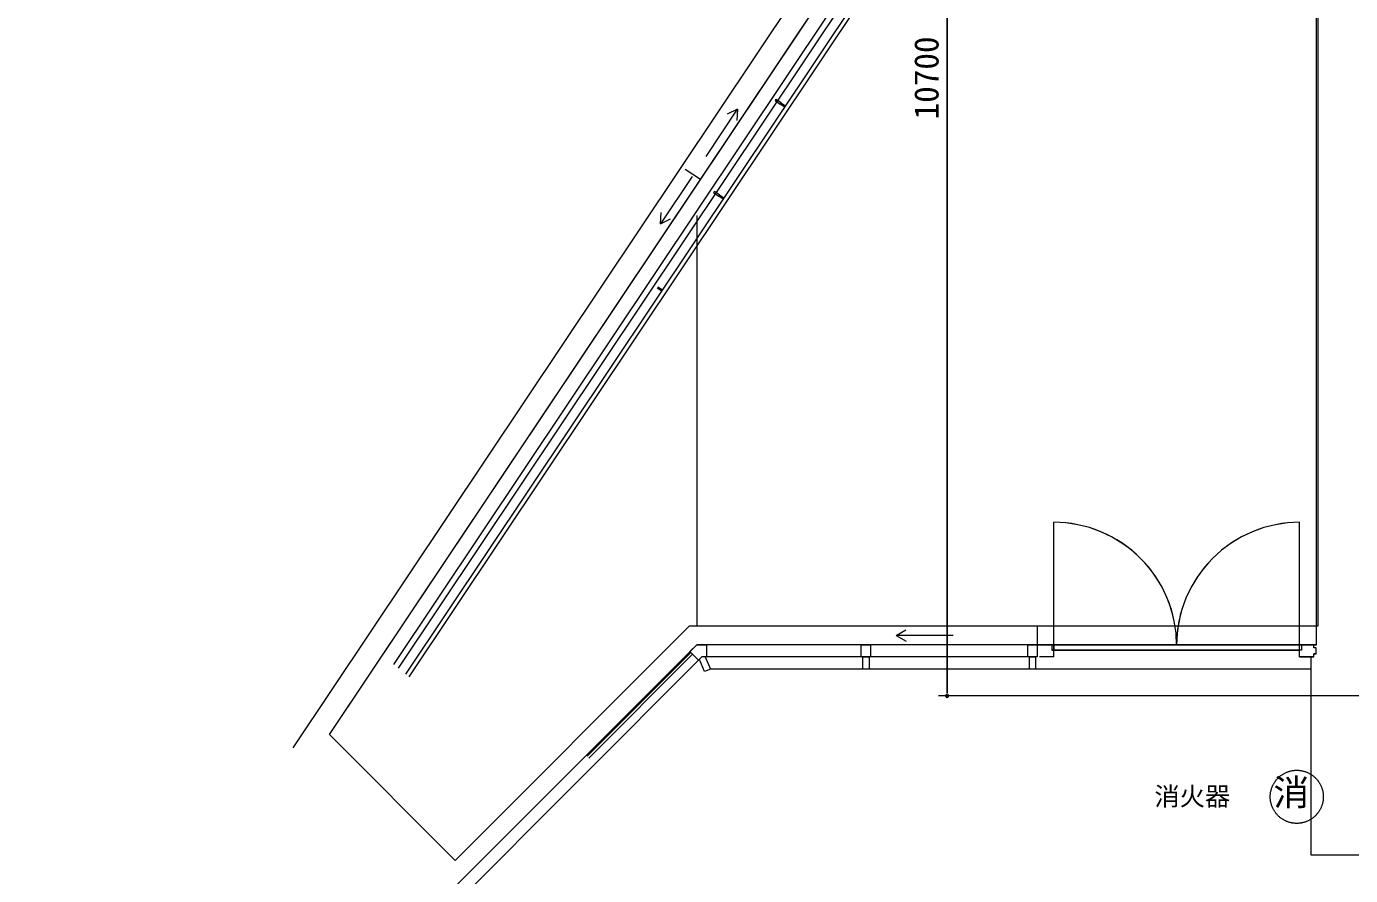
# Model space of a CAD drawing. Units: millimetres, scale not verified. Extents: x -22520 to 22520, y -13465 to 13465.
# Drawn here: x -22520 to -11749, y -2828 to 4076 of the extents above; entities that cross this region are included whole.
import ezdxf
from ezdxf.enums import TextEntityAlignment as Align

# ---------------------------------------------------------------- set-up
doc = ezdxf.new("R2010")
doc.units = ezdxf.units.MM
doc.header["$LTSCALE"] = 100
for name, color, linetype, lineweight in [('0-0_0', 7, 'Continuous', 18), ('0-1___', 7, 'Continuous', 18), ('0-2_220418_4__________________', 7, 'Continuous', 18)]:
    doc.layers.add(name, color=color, linetype=linetype, lineweight=lineweight)
doc.styles.add('ＭＳ ゴシック', font='')
doc.styles.get('ＭＳ ゴシック').set_extended_font_data('MS Gothic')

# ---------------------------------------------------------------- blocks, each defined once
blk = doc.blocks.new('____')
at = {"layer": '0-0_0'}
blk.add_line((-16743.1, 8988.8), (-16743.1, -1661.1), dxfattribs=at)
blk.add_lwpolyline([(-16743.1, -1673.6), (-16745.5, -1673.9), (-16747.9, -1674.6), (-16750, -1675.7), (-16751.9, -1677.3), (-16753.5, -1679.2), (-16754.6, -1681.4), (-16755.3, -1683.7), (-16755.6, -1686.1), (-16755.3, -1688.6), (-16754.6, -1690.9), (-16753.5, -1693.1), (-16751.9, -1695), (-16750, -1696.6), (-16747.9, -1697.7), (-16745.5, -1698.4), (-16743.1, -1698.7), (-16740.6, -1698.4), (-16738.3, -1697.7), (-16736.1, -1696.6), (-16734.2, -1695), (-16732.7, -1693.1), (-16731.5, -1690.9), (-16730.8, -1688.6), (-16730.6, -1686.1), (-16730.8, -1683.7), (-16731.5, -1681.4), (-16732.7, -1679.2), (-16734.2, -1677.3), (-16736.1, -1675.7), (-16738.3, -1674.6), (-16740.6, -1673.9)], close=True, dxfattribs=at)
at = {"layer": '0-1___'}
blk.add_line((-12741, -1686.1), (-16813.1, -1686.1), dxfattribs=at)
at = {"layer": '0-1___', "color": 1}
for points in [[(-14114.5, -2512.8), (-14114.6, -2507.5), (-14114.5, -2502.2), (-14114.3, -2496.9), (-14114, -2491.7), (-14113.5, -2486.4), (-14113, -2481.1), (-14112.2, -2475.8), (-14111.4, -2470.6), (-14110.4, -2465.4), (-14109.3, -2460.2), (-14108.1, -2455.1), (-14106.8, -2449.9), (-14105.3, -2444.8), (-14103.7, -2439.8), (-14101.9, -2434.8), (-14100.1, -2429.8), (-14098.1, -2424.9), (-14096, -2420), (-14093.8, -2415.2), (-14091.5, -2410.4), (-14089.1, -2405.7), (-14086.5, -2401.1), (-14083.8, -2396.5), (-14081.1, -2392), (-14078.2, -2387.5), (-14075.2, -2383.2), (-14072.1, -2378.9), (-14068.9, -2374.7), (-14065.5, -2370.5), (-14062.1, -2366.5), (-14058.6, -2362.5), (-14055, -2358.6), (-14051.3, -2354.8), (-14047.5, -2351.1), (-14043.6, -2347.5), (-14039.7, -2344), (-14035.6, -2340.6), (-14031.5, -2337.3), (-14027.2, -2334)], [(-14027.2, -2334), (-14022.9, -2330.9), (-14018.6, -2327.9), (-14014.1, -2325.1), (-14009.6, -2322.3), (-14005, -2319.6), (-14000.4, -2317), (-13995.7, -2314.6), (-13990.9, -2312.3), (-13986.1, -2310.1), (-13981.2, -2308), (-13976.3, -2306), (-13971.3, -2304.2), (-13966.3, -2302.4), (-13961.3, -2300.8), (-13956.2, -2299.4), (-13951.1, -2298), (-13945.9, -2296.8), (-13940.7, -2295.7), (-13935.5, -2294.7), (-13930.3, -2293.9), (-13925, -2293.2), (-13919.7, -2292.6), (-13914.5, -2292.1), (-13909.2, -2291.8), (-13903.9, -2291.6), (-13898.6, -2291.5), (-13893.3, -2291.6), (-13888, -2291.8), (-13882.7, -2292.1), (-13877.4, -2292.6), (-13872.1, -2293.2), (-13866.9, -2293.9), (-13861.6, -2294.7), (-13856.4, -2295.7), (-13851.2, -2296.8), (-13846.1, -2298), (-13841, -2299.4), (-13835.9, -2300.8), (-13830.8, -2302.4)], [(-13830.8, -2302.4), (-13825.8, -2304.2), (-13820.8, -2306), (-13815.9, -2308), (-13811, -2310.1), (-13806.2, -2312.3), (-13801.5, -2314.6), (-13796.8, -2317), (-13792.1, -2319.6), (-13787.5, -2322.3), (-13783, -2325.1), (-13778.6, -2327.9), (-13774.2, -2330.9), (-13769.9, -2334), (-13765.7, -2337.3), (-13761.5, -2340.6), (-13757.5, -2344), (-13753.5, -2347.5), (-13749.6, -2351.1), (-13745.8, -2354.8), (-13742.1, -2358.6), (-13738.5, -2362.5), (-13735, -2366.5), (-13731.6, -2370.5), (-13728.3, -2374.7), (-13725.1, -2378.9), (-13722, -2383.2), (-13719, -2387.5), (-13716.1, -2392), (-13713.3, -2396.5), (-13710.6, -2401.1), (-13708.1, -2405.7), (-13705.6, -2410.4), (-13703.3, -2415.2), (-13701.1, -2420), (-13699, -2424.9), (-13697, -2429.8), (-13695.2, -2434.8), (-13693.5, -2439.8), (-13691.9, -2444.8)], [(-13691.9, -2444.8), (-13690.4, -2449.9), (-13689, -2455.1), (-13687.8, -2460.2), (-13686.7, -2465.4), (-13685.8, -2470.6), (-13684.9, -2475.8), (-13684.2, -2481.1), (-13683.6, -2486.4), (-13683.2, -2491.7), (-13682.8, -2496.9), (-13682.6, -2502.2), (-13682.6, -2507.5), (-13682.6, -2512.8), (-13682.8, -2518.1), (-13683.2, -2523.4), (-13683.6, -2528.7), (-13684.2, -2534), (-13684.9, -2539.2), (-13685.8, -2544.5), (-13686.7, -2549.7), (-13687.8, -2554.9), (-13689, -2560), (-13690.4, -2565.2), (-13691.9, -2570.2), (-13693.5, -2575.3), (-13695.2, -2580.3), (-13697, -2585.3), (-13699, -2590.2), (-13701.1, -2595.1), (-13703.3, -2599.9), (-13705.6, -2604.7), (-13708.1, -2609.4), (-13710.6, -2614), (-13713.3, -2618.6), (-13716.1, -2623.1), (-13719, -2627.5), (-13722, -2631.9), (-13725.1, -2636.2), (-13728.3, -2640.4)], [(-14081.1, -2623.1), (-14083.8, -2618.6), (-14086.5, -2614), (-14089.1, -2609.4), (-14091.5, -2604.7), (-14093.8, -2599.9), (-14096, -2595.1), (-14098.1, -2590.2), (-14100.1, -2585.3), (-14101.9, -2580.3), (-14103.7, -2575.3), (-14105.3, -2570.2), (-14106.8, -2565.2), (-14108.1, -2560), (-14109.3, -2554.9), (-14110.4, -2549.7), (-14111.4, -2544.5), (-14112.2, -2539.2), (-14113, -2534), (-14113.5, -2528.7), (-14114, -2523.4), (-14114.3, -2518.1), (-14114.5, -2512.8)], [(-13909.2, -2723.3), (-13914.5, -2723), (-13919.7, -2722.5), (-13925, -2721.9), (-13930.3, -2721.2), (-13935.5, -2720.4), (-13940.7, -2719.4), (-13945.9, -2718.3), (-13951.1, -2717.1), (-13956.2, -2715.7), (-13961.3, -2714.2), (-13966.3, -2712.6), (-13971.3, -2710.9), (-13976.3, -2709.1), (-13981.2, -2707.1), (-13986.1, -2705), (-13990.9, -2702.8), (-13995.7, -2700.5), (-14000.4, -2698), (-14005, -2695.5), (-14009.6, -2692.8), (-14014.1, -2690), (-14018.6, -2687.1), (-14022.9, -2684.1), (-14027.2, -2681), (-14031.5, -2677.8), (-14035.6, -2674.5), (-14039.7, -2671.1), (-14043.6, -2667.6), (-14047.5, -2664), (-14051.3, -2660.3), (-14055, -2656.5), (-14058.6, -2652.6), (-14062.1, -2648.6), (-14065.5, -2644.6), (-14068.9, -2640.4), (-14072.1, -2636.2), (-14075.2, -2631.9), (-14078.2, -2627.5), (-14081.1, -2623.1)], [(-13728.3, -2640.4), (-13731.6, -2644.6), (-13735, -2648.6), (-13738.5, -2652.6), (-13742.1, -2656.5), (-13745.8, -2660.3), (-13749.6, -2664), (-13753.5, -2667.6), (-13757.5, -2671.1), (-13761.5, -2674.5), (-13765.7, -2677.8), (-13769.9, -2681), (-13774.2, -2684.1), (-13778.6, -2687.1), (-13783, -2690), (-13787.5, -2692.8), (-13792.1, -2695.5), (-13796.8, -2698), (-13801.5, -2700.5), (-13806.2, -2702.8), (-13811, -2705), (-13815.9, -2707.1), (-13820.8, -2709.1), (-13825.8, -2710.9), (-13830.8, -2712.6), (-13835.9, -2714.2), (-13841, -2715.7), (-13846.1, -2717.1), (-13851.2, -2718.3), (-13856.4, -2719.4), (-13861.6, -2720.4), (-13866.9, -2721.2), (-13872.1, -2721.9), (-13877.4, -2722.5), (-13882.7, -2723), (-13888, -2723.3), (-13893.3, -2723.5), (-13898.6, -2723.5), (-13903.9, -2723.5), (-13909.2, -2723.3)]]:
    blk.add_lwpolyline(points, dxfattribs=at)
at = {"layer": '0-2_220418_4__________________'}
for p, q in [((-13738.2, -1270.5), (-13738.2, 10518.9)), ((-22062.9, -2110.2), (-13728.2, 10353.9)), ((-13766.1, 9667.6), (-21208.8, -1462.5)), ((-13831.5, 9432.7), (-21149.1, -1510.4)), ((-13803.2, 9413.9), (-21122.7, -1532)), ((-21768.1, -2002), (-15561.5, 7279.5)), ((-18099.9, 3126.9), (-18064.1, 3103.1)), ((-18094.9, 3134.4), (-18059.1, 3110.6)), ((-18447, 3083.6), (-18453, 2992.5)), ((-18872.9, 2597.3), (-18748.7, 2514.3)), ((-18600.2, 2378.8), (-18564.4, 2355)), ((-18595.2, 2386.3), (-18559.4, 2362.5)), ((-19075.6, 2151.5), (-18993.7, 2191.8)), ((-18776.9, -1120.5), (-18776.9, 2219.3)), ((-19100.5, 1630.6), (-19064.7, 1606.8)), ((-19095.5, 1638.1), (-19059.7, 1614.3)), ((-15876, -1370.5), (-15876, -275.5)), ((-13876, -1370.5), (-13876, -275.5)), ((-18841.3, -1120.5), (-20745.4, -3024.6)), ((-17157.3, -1195.5), (-17078.2, -1149.8)), ((-16011, -1120.5), (-16011, -1370.5)), ((-18779.2, -1270.5), (-24232.5, -6723.8)), ((-13738.2, -1270.5), (-18779.2, -1270.5)), ((-18700.3, -1270.5), (-18700.3, -1370.5)), ((-17441, -1370.5), (-17441, -1270.5)), ((-17366, -1270.5), (-17366, -1370.5)), ((-15891, -1270.5), (-15891, -1315.5)), ((-13876, -1275.5), (-15876, -1275.5)), ((-18737.8, -1370.5), (-24161.8, -6794.5)), ((-18827.9, -1333.4), (-19672.4, -2177.8)), ((-19658.3, -2192), (-18813.8, -1347.5)), ((-18764.3, -1397), (-18835, -1326.3)), ((-16086, -1370.5), (-18737.8, -1370.5)), ((-17378.5, -1370.5), (-17378.5, -1470.5)), ((-16023.5, -1370.5), (-16023.5, -1470.5)), ((-15876, -1370.5), (-15991, -1370.5)), ((-13876, -1315.5), (-15891, -1315.5)), ((-13761, -1370.5), (-13876, -1370.5)), ((-13780.7, -2981.7), (-13780.7, -1370.5)), ((-13761, -1370.5), (-13761, -1345.5)), ((-13741, -1345.5), (-13761, -1345.5)), ((-17428.5, -1470.5), (-18669.3, -1470.5)), ((-13780.7, -1470.5), (-17378.5, -1470.5)), ((-20745.4, -3024.6), (-21768.1, -2002)), ((-12428.2, -2981.7), (-13780.7, -2981.7))]:
    blk.add_line(p, q, dxfattribs=at)
for points in [[(-13728.4, 9979.5), (-13728.4, -1120.5), (-18841.3, -1120.5)], [(-13766.1, 9667.6), (-13807.6, 9695.4), (-21247.6, -1430.7)], [(-18704.4, 2698.6), (-18447, 3083.6), (-18531.1, 3042.2)], [(-18818.1, 2536.5), (-19075.6, 2151.5), (-19069.4, 2245)], [(-14876, -1275.5), (-14880.8, -1177.5), (-14895.2, -1080.4), (-14919, -985.2), (-14952.1, -892.8), (-14994, -804.1), (-15044.5, -719.9), (-15103, -641.1), (-15168.9, -568.4), (-15241.6, -502.5), (-15320.4, -444), (-15404.6, -393.6), (-15493.3, -351.6), (-15585.7, -318.5), (-15680.9, -294.7), (-15778, -280.3), (-15876, -275.5)], [(-13876, -275.5), (-13974, -280.3), (-14071.1, -294.7), (-14166.3, -318.5), (-14258.7, -351.6), (-14347.4, -393.6), (-14431.5, -444), (-14510.4, -502.5), (-14583.1, -568.4), (-14649, -641.1), (-14707.4, -719.9), (-14757.9, -804.1), (-14799.8, -892.8), (-14832.9, -985.2), (-14856.8, -1080.4), (-14871.2, -1177.5), (-14876, -1275.5)], [(-16694.1, -1195.5), (-17157.3, -1195.5), (-17076.1, -1242.3)], [(-16011, -1370.5), (-16086, -1370.5), (-16086, -1270.5)], [(-13861, -1270.5), (-13861, -1315.5), (-13876, -1315.5)], [(-13741, -1345.5), (-13741, -1295.5), (-13761, -1295.5), (-13761, -1270.5)], [(-18710.7, -1370.5), (-18669.3, -1470.5), (-18715.5, -1489.6), (-18756.9, -1389.6)], [(-17378.5, -1470.5), (-17428.5, -1470.5), (-17428.5, -1370.5)], [(-16023.5, -1470.5), (-16073.5, -1470.5), (-16073.5, -1370.5)]]:
    blk.add_lwpolyline(points, dxfattribs=at)
for points in [[(-18094.1, 3135.7), (-18135.8, 3163.3), (-18142.4, 3153.3), (-18100.7, 3125.7)], [(-18594.4, 2387.5), (-18636, 2415.2), (-18642.7, 2405.2), (-18601, 2377.5)]]:
    blk.add_lwpolyline(points, close=True, dxfattribs=at)

msp = doc.modelspace()

# ---------------------------------------------------------------- linework, layer by layer
at = {"layer": '0-0_0'}
msp.add_line((-15030.5, -1341.4), (-15030.5, -1316.4), dxfattribs=at)
for start, end in [(90, 180), (180, 270), (360, 90), (270, 0)]:
    msp.add_arc((-15030.5, -1366.4), 12.5, start, end, dxfattribs=at)
at = {"layer": '0-1___'}
for p, q in [((-15030.5, -1316.4), (-15030.5, 9283.5)), ((-11028.4, -1366.4), (-15100.5, -1366.4))]:
    msp.add_line(p, q, dxfattribs=at)
at = {"layer": '0-1___', "color": 1}
for points in [[(-12402, -2187.8), (-12401.9, -2182.5), (-12401.7, -2177.2), (-12401.4, -2171.9), (-12400.9, -2166.6), (-12400.4, -2161.4), (-12399.6, -2156.1), (-12398.8, -2150.9), (-12397.8, -2145.7), (-12396.7, -2140.5), (-12395.5, -2135.3), (-12394.2, -2130.2), (-12392.7, -2125.1), (-12391.1, -2120.1), (-12389.4, -2115), (-12387.5, -2110.1), (-12385.5, -2105.2), (-12383.4, -2100.3), (-12381.2, -2095.5), (-12378.9, -2090.7), (-12376.5, -2086), (-12373.9, -2081.4), (-12371.2, -2076.8), (-12368.5, -2072.3), (-12365.6, -2067.8), (-12362.6, -2063.4), (-12359.5, -2059.1), (-12356.3, -2054.9), (-12352.9, -2050.8), (-12349.5, -2046.7), (-12346, -2042.8), (-12342.4, -2038.9), (-12338.7, -2035.1), (-12334.9, -2031.4), (-12331, -2027.8), (-12327.1, -2024.3), (-12323, -2020.8), (-12318.9, -2017.5), (-12314.6, -2014.3), (-12310.4, -2011.2)], [(-12310.4, -2011.2), (-12306, -2008.2), (-12301.5, -2005.3), (-12297, -2002.5), (-12292.4, -1999.9), (-12287.8, -1997.3), (-12283.1, -1994.9), (-12278.3, -1992.6), (-12273.5, -1990.3), (-12268.6, -1988.3), (-12263.7, -1986.3), (-12258.7, -1984.4), (-12253.7, -1982.7), (-12248.7, -1981.1), (-12243.6, -1979.6), (-12238.5, -1978.3), (-12233.3, -1977.1), (-12228.1, -1976), (-12222.9, -1975), (-12217.7, -1974.2), (-12212.4, -1973.4), (-12207.1, -1972.9), (-12201.9, -1972.4), (-12196.6, -1972.1), (-12191.3, -1971.9), (-12186, -1971.8), (-12180.7, -1971.9), (-12175.4, -1972.1), (-12170.1, -1972.4), (-12164.8, -1972.9), (-12159.5, -1973.4), (-12154.3, -1974.2), (-12149, -1975), (-12143.8, -1976), (-12138.7, -1977.1), (-12133.5, -1978.3), (-12128.4, -1979.6), (-12123.3, -1981.1), (-12118.2, -1982.7), (-12113.2, -1984.4)], [(-12113.2, -1984.4), (-12108.2, -1986.3), (-12103.3, -1988.3), (-12098.4, -1990.3), (-12093.6, -1992.6), (-12088.9, -1994.9), (-12084.2, -1997.3), (-12079.5, -1999.9), (-12074.9, -2002.5), (-12070.4, -2005.3), (-12066, -2008.2), (-12061.6, -2011.2), (-12057.3, -2014.3), (-12053.1, -2017.5), (-12048.9, -2020.8), (-12044.9, -2024.3), (-12040.9, -2027.8), (-12037, -2031.4), (-12033.2, -2035.1), (-12029.5, -2038.9), (-12025.9, -2042.8), (-12022.4, -2046.7), (-12019, -2050.8), (-12015.7, -2054.9), (-12012.5, -2059.1), (-12009.4, -2063.4), (-12006.4, -2067.8), (-12003.5, -2072.3), (-12000.7, -2076.8), (-11998, -2081.4), (-11995.5, -2086), (-11993, -2090.7), (-11990.7, -2095.5), (-11988.5, -2100.3), (-11986.4, -2105.2), (-11984.5, -2110.1), (-11982.6, -2115), (-11980.9, -2120.1), (-11979.3, -2125.1), (-11977.8, -2130.2)], [(-11977.8, -2130.2), (-11976.5, -2135.3), (-11975.2, -2140.5), (-11974.1, -2145.7), (-11973.2, -2150.9), (-11972.3, -2156.1), (-11971.6, -2161.4), (-11971, -2166.6), (-11970.6, -2171.9), (-11970.2, -2177.2), (-11970, -2182.5), (-11970, -2187.8), (-11970, -2193.1), (-11970.2, -2198.4), (-11970.6, -2203.7), (-11971, -2209), (-11971.6, -2214.3), (-11972.3, -2219.5), (-11973.2, -2224.7), (-11974.1, -2230), (-11975.2, -2235.1), (-11976.5, -2240.3), (-11977.8, -2245.4), (-11979.3, -2250.5), (-11980.9, -2255.6), (-11982.6, -2260.6), (-11984.5, -2265.6), (-11986.4, -2270.5), (-11988.5, -2275.3), (-11990.7, -2280.2), (-11993, -2284.9), (-11995.5, -2289.6), (-11998, -2294.3), (-12000.7, -2298.9), (-12003.5, -2303.4), (-12006.4, -2307.8), (-12009.4, -2312.2), (-12012.5, -2316.5), (-12015.7, -2320.7), (-12019, -2324.8)], [(-12371.2, -2298.9), (-12373.9, -2294.3), (-12376.5, -2289.6), (-12378.9, -2284.9), (-12381.2, -2280.2), (-12383.4, -2275.3), (-12385.5, -2270.5), (-12387.5, -2265.6), (-12389.4, -2260.6), (-12391.1, -2255.6), (-12392.7, -2250.5), (-12394.2, -2245.4), (-12395.5, -2240.3), (-12396.7, -2235.1), (-12397.8, -2230), (-12398.8, -2224.7), (-12399.6, -2219.5), (-12400.4, -2214.3), (-12400.9, -2209), (-12401.4, -2203.7), (-12401.7, -2198.4), (-12401.9, -2193.1), (-12402, -2187.8)], [(-12201.9, -2403.2), (-12207.1, -2402.8), (-12212.4, -2402.2), (-12217.7, -2401.5), (-12222.9, -2400.6), (-12228.1, -2399.7), (-12233.3, -2398.6), (-12238.5, -2397.3), (-12243.6, -2396), (-12248.7, -2394.5), (-12253.7, -2392.9), (-12258.7, -2391.2), (-12263.7, -2389.3), (-12268.6, -2387.4), (-12273.5, -2385.3), (-12278.3, -2383.1), (-12283.1, -2380.8), (-12287.8, -2378.3), (-12292.4, -2375.8), (-12297, -2373.1), (-12301.5, -2370.3), (-12306, -2367.4), (-12310.4, -2364.4), (-12314.6, -2361.3), (-12318.9, -2358.1), (-12323, -2354.8), (-12327.1, -2351.4), (-12331, -2347.9), (-12334.9, -2344.3), (-12338.7, -2340.6), (-12342.4, -2336.8), (-12346, -2332.9), (-12349.5, -2328.9), (-12352.9, -2324.8), (-12356.3, -2320.7), (-12359.5, -2316.5), (-12362.6, -2312.2), (-12365.6, -2307.8), (-12368.5, -2303.4), (-12371.2, -2298.9)], [(-12019, -2324.8), (-12022.4, -2328.9), (-12025.9, -2332.9), (-12029.5, -2336.8), (-12033.2, -2340.6), (-12037, -2344.3), (-12040.9, -2347.9), (-12044.9, -2351.4), (-12048.9, -2354.8), (-12053.1, -2358.1), (-12057.3, -2361.3), (-12061.6, -2364.4), (-12066, -2367.4), (-12070.4, -2370.3), (-12074.9, -2373.1), (-12079.5, -2375.8), (-12084.2, -2378.3), (-12088.9, -2380.8), (-12093.6, -2383.1), (-12098.4, -2385.3), (-12103.3, -2387.4), (-12108.2, -2389.3), (-12113.2, -2391.2), (-12118.2, -2392.9), (-12123.3, -2394.5), (-12128.4, -2396), (-12133.5, -2397.3), (-12138.7, -2398.6), (-12143.8, -2399.7), (-12149, -2400.6), (-12154.3, -2401.5), (-12159.5, -2402.2), (-12164.8, -2402.8), (-12170.1, -2403.2), (-12175.4, -2403.6), (-12180.7, -2403.8), (-12186, -2403.8), (-12191.3, -2403.8), (-12196.6, -2403.6), (-12201.9, -2403.2)]]:
    msp.add_lwpolyline(points, dxfattribs=at)
at = {"layer": '0-2_220418_4__________________'}
for p, q in [((-20350.3, -1790.5), (-12015.6, 10673.7)), ((-12053.5, 9987.3), (-19496.2, -1142.8)), ((-12118.9, 9752.5), (-19436.5, -1190.6)), ((-12090.6, 9733.6), (-19410.1, -1212.3)), ((-20055.5, -1682.3), (-13848.9, 7599.2)), ((-16382.3, 3454.1), (-16346.5, 3430.4)), ((-16734.4, 3403.3), (-16740.4, 3312.2)), ((-16387.3, 3446.6), (-16351.5, 3422.9)), ((-17160.3, 2917), (-17036.1, 2834)), ((-16887.6, 2698.5), (-16851.8, 2674.7)), ((-16882.6, 2706), (-16846.8, 2682.2)), ((-17363, 2471.2), (-17281.1, 2511.5)), ((-17064.3, -800.8), (-17064.3, 2539)), ((-17387.9, 1950.4), (-17352.1, 1926.6)), ((-17382.9, 1957.9), (-17347.1, 1934.1)), ((-14163.4, -995.8), (-14163.4, 44.2)), ((-12163.4, -955.8), (-12163.4, 44.2)), ((-17128.7, -800.8), (-19032.8, -2704.9)), ((-12025.6, -800.8), (-17128.7, -800.8)), ((-15444.7, -875.8), (-15365.6, -830.1)), ((-14298.4, -800.8), (-14298.4, -950.8)), ((-12025.6, -950.8), (-12025.6, -800.8)), ((-17066.6, -950.8), (-22519.9, -6404.1)), ((-14373.4, -950.8), (-17066.6, -950.8)), ((-12025.6, -950.8), (-14298.4, -950.8)), ((-17025.2, -1050.8), (-22449.2, -6474.8)), ((-17115.3, -1013.6), (-17959.8, -1858.1)), ((-14373.4, -1050.8), (-17025.2, -1050.8)), ((-14163.4, -1050.8), (-14278.4, -1050.8)), ((-14163.4, -1050.8), (-14163.4, -995.8)), ((-12163.4, -1050.8), (-12163.4, -995.8)), ((-12163.4, -1050.8), (-12048.4, -1050.8)), ((-12068.1, -2662), (-12068.1, -1050.8)), ((-12068.1, -1150.8), (-16956.7, -1150.8)), ((-10715.6, -2662), (-12068.1, -2662))]:
    msp.add_line(p, q, dxfattribs=at)
for points in [[(-12025.6, -931.4), (-12025.6, 10838.6), (-11925.6, 10838.6)], [(-12053.5, 9987.3), (-12095, 10015.1), (-19535, -1110.9)], [(-16991.8, 3018.3), (-16734.4, 3403.3), (-16818.5, 3361.9)], [(-17105.5, 2856.2), (-17363, 2471.2), (-17356.8, 2564.7)], [(-14981.5, -875.8), (-15444.7, -875.8), (-15363.5, -922.6)], [(-14278.4, -950.8), (-14178.4, -950.8), (-14178.4, -995.8), (-14163.4, -995.8)], [(-12048.4, -950.8), (-12148.4, -950.8), (-12148.4, -995.8), (-12163.4, -995.8)], [(-12048.4, -1050.8), (-12048.4, -1025.8), (-12028.4, -1025.8), (-12028.4, -975.8), (-12048.4, -975.8), (-12048.4, -950.8)], [(-17945.7, -1872.3), (-17101.2, -1027.8), (-17115.3, -1013.6)], [(-16998.1, -1050.8), (-16956.7, -1150.8), (-17002.9, -1169.9), (-17044.3, -1069.9)]]:
    msp.add_lwpolyline(points, dxfattribs=at)
for points in [[(-12015.8, 10299.2), (-12015.8, -800.8), (-17128.7, -800.8), (-19032.8, -2704.9), (-20055.5, -1682.3), (-13848.9, 7599.2), (-13594.2, 7599.2), (-13594.2, 7980.2), (-12043.4, 10299.2)], [(-16381.5, 3455.4), (-16423.2, 3483.1), (-16429.8, 3473.1), (-16388.1, 3445.4)], [(-16881.8, 2707.2), (-16923.4, 2734.9), (-16930.1, 2724.9), (-16888.4, 2697.3)], [(-12025.6, -950.8), (-12025.6, -800.8), (-14298.4, -800.8), (-14298.4, -950.8)], [(-17025.2, -1050.8), (-17051.7, -1077.3), (-17122.4, -1006.6), (-17066.6, -950.8), (-16987.7, -950.8), (-16987.7, -1050.8)], [(-15653.4, -1050.8), (-15728.4, -1050.8), (-15728.4, -950.8), (-15653.4, -950.8)], [(-14298.4, -1050.8), (-14373.4, -1050.8), (-14373.4, -950.8), (-14298.4, -950.8)], [(-14163.4, -995.8), (-12163.4, -995.8), (-12163.4, -955.8), (-14163.4, -955.8)], [(-15665.9, -1150.8), (-15715.9, -1150.8), (-15715.9, -1050.8), (-15665.9, -1050.8)], [(-14310.9, -1150.8), (-14360.9, -1150.8), (-14360.9, -1050.8), (-14310.9, -1050.8)]]:
    msp.add_lwpolyline(points, close=True, dxfattribs=at)
for centre, start, end in [((-14163.4, -955.8), 45, 90), ((-12163.4, -955.8), 90, 135), ((-14163.4, -955.8), 0, 45), ((-12163.4, -955.8), 135, 180)]:
    msp.add_arc(centre, 1000, start, end, dxfattribs=at)

# ---------------------------------------------------------------- block references
at = {"layer": '0-1___'}
msp.add_blockref('____', (1712.6, 319.7), dxfattribs=at)

# ---------------------------------------------------------------- texts
at = {"layer": '0-1___', "style": 'ＭＳ ゴシック'}
msp.add_text('10700', height=198.4, rotation=90, dxfattribs=at).set_placement((-15040.5, 3320.1), align=Align.BOTTOM_LEFT)
for s, height, p in [('消', 214.2, (-12376.5, -2323.1)), ('消火器', 150.6, (-13343.8, -2303.8))]:
    msp.add_text(s, height=height, dxfattribs=at).set_placement(p, align=Align.BOTTOM_LEFT)

doc.saveas('drawing.dxf')
